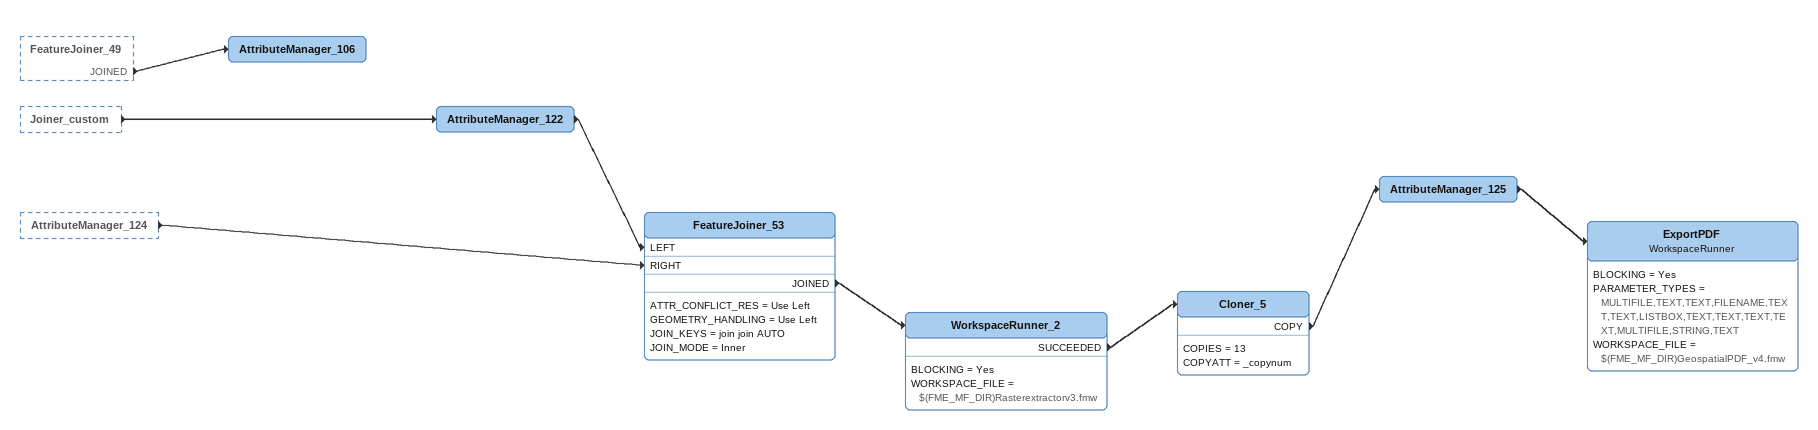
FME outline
FeatureJoiner_49 [outside]
    JOINED -> AttributeManager_106
Joiner_custom [outside]
    -> AttributeManager_122
AttributeManager_124 [outside]
    -> FeatureJoiner_53 [RIGHT]
AttributeManager_122
    -> FeatureJoiner_53 [LEFT]
FeatureJoiner_53
    ATTR_CONFLICT_RES = Use Left
    GEOMETRY_HANDLING = Use Left
    JOIN_KEYS = join join AUTO
    JOIN_MODE = Inner
    JOINED -> WorkspaceRunner_2
WorkspaceRunner_2
    BLOCKING = Yes
    WORKSPACE_FILE = $(FME_MF_DIR)Rasterextractorv3.fmw
    SUCCEEDED -> Cloner_5
Cloner_5
    COPIES = 13
    COPYATT = _copynum
    COPY -> AttributeManager_125
AttributeManager_125
    -> ExportPDF
ExportPDF: WorkspaceRunner
    BLOCKING = Yes
    PARAMETER_TYPES = MULTIFILE,TEXT,TEXT,FILENAME,TEXT,TEXT,LISTBOX,TEXT,TEXT,TEXT,TEXT,MULTIFILE,STRING,TEXT
    WORKSPACE_FILE = $(FME_MF_DIR)GeospatialPDF_v4.fmw
AttributeManager_106
